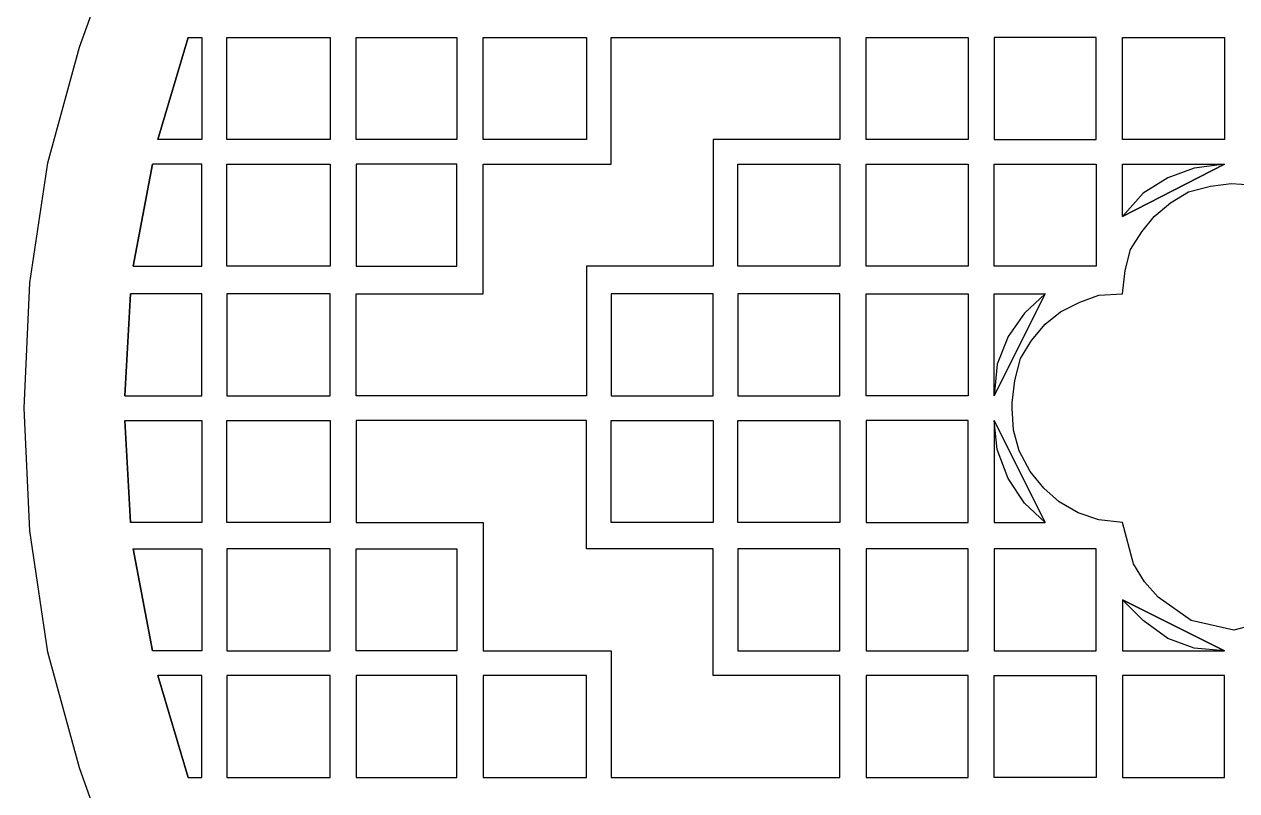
# Model space of a CAD drawing. Header units: centimetres. Extents: x -9.81 to -1.5, y -8.36 to -0.05.
# Drawn here: x -9.806 to -5.651, y -5.511 to -2.886 of the extents above; entities that cross this region are included whole.
import ezdxf

# ---------------------------------------------------------------- set-up
doc = ezdxf.new("R2010")
doc.units = ezdxf.units.CM
doc.header["$MEASUREMENT"] = 0
doc.layers.add('layer 1', color=7, linetype='Continuous')

msp = doc.modelspace()

# ---------------------------------------------------------------- linework, layer by layer
at = {"layer": 'layer 1', "color": 250}
for points, knots in [([(-9.80619, -4.20097), (-9.80619, -4.20097), (-9.7873, -4.62127), (-9.7873, -4.62127), (-9.7873, -4.62127), (-9.7873, -4.62127), (-9.72593, -5.03685), (-9.72593, -5.03685), (-9.72593, -5.03685), (-9.72593, -5.03685), (-9.61731, -5.43352), (-9.61731, -5.43352), (-9.61731, -5.43352), (-9.61731, -5.43352), (-9.48035, -5.81605), (-9.48035, -5.81605), (-9.48035, -5.81605), (-9.48035, -5.81605), (-9.30563, -6.1844), (-9.30563, -6.1844), (-9.30563, -6.1844), (-9.30563, -6.1844), (-9.09783, -6.52439), (-9.09783, -6.52439), (-9.09783, -6.52439), (-9.09783, -6.52439), (-8.857, -6.84552), (-8.857, -6.84552), (-8.857, -6.84552), (-8.857, -6.84552), (-8.58783, -7.1383), (-8.58783, -7.1383), (-8.58783, -7.1383), (-8.58783, -7.1383), (-8.29503, -7.40749), (-8.29503, -7.40749), (-8.29503, -7.40749), (-8.29503, -7.40749), (-7.97392, -7.64361), (-7.97392, -7.64361), (-7.97392, -7.64361), (-7.97392, -7.64361), (-7.6339, -7.8514), (-7.6339, -7.8514), (-7.6339, -7.8514), (-7.6339, -7.8514), (-7.26556, -8.03084), (-7.26556, -8.03084), (-7.26556, -8.03084), (-7.26556, -8.03084), (-6.88776, -8.16779), (-6.88776, -8.16779), (-6.88776, -8.16779), (-6.88776, -8.16779), (-6.49108, -8.26697), (-6.49108, -8.26697), (-6.49108, -8.26697), (-6.49108, -8.26697), (-6.07552, -8.33307), (-6.07552, -8.33307), (-6.07552, -8.33307), (-6.07552, -8.33307), (-5.65049, -8.35668), (-5.65049, -8.35668), (-5.65049, -8.35668), (-5.65049, -8.35668), (-5.23021, -8.33307), (-5.23021, -8.33307), (-5.23021, -8.33307), (-5.23021, -8.33307), (-4.81464, -8.26697), (-4.81464, -8.26697), (-4.81464, -8.26697), (-4.81464, -8.26697), (-4.41796, -8.16779), (-4.41796, -8.16779), (-4.41796, -8.16779), (-4.41796, -8.16779), (-4.03545, -8.03084), (-4.03545, -8.03084), (-4.03545, -8.03084), (-4.03545, -8.03084), (-3.6671, -7.8514), (-3.6671, -7.8514), (-3.6671, -7.8514), (-3.6671, -7.8514), (-3.32709, -7.64361), (-3.32709, -7.64361), (-3.32709, -7.64361), (-3.32709, -7.64361), (-3.00598, -7.40749), (-3.00598, -7.40749), (-3.00598, -7.40749), (-3.00598, -7.40749), (-2.71318, -7.1383), (-2.71318, -7.1383), (-2.71318, -7.1383), (-2.71318, -7.1383), (-2.44402, -6.84552), (-2.44402, -6.84552), (-2.44402, -6.84552), (-2.44402, -6.84552), (-2.20789, -6.52439), (-2.20789, -6.52439), (-2.20789, -6.52439), (-2.20789, -6.52439), (-1.99539, -6.1844), (-1.99539, -6.1844), (-1.99539, -6.1844), (-1.99539, -6.1844), (-1.82066, -5.81605), (-1.82066, -5.81605), (-1.82066, -5.81605), (-1.82066, -5.81605), (-1.68371, -5.43352), (-1.68371, -5.43352), (-1.68371, -5.43352), (-1.68371, -5.43352), (-1.58454, -5.03685), (-1.58454, -5.03685), (-1.58454, -5.03685), (-1.58454, -5.03685), (-1.51843, -4.62127), (-1.51843, -4.62127), (-1.51843, -4.62127), (-1.51843, -4.62127), (-1.49954, -4.20097), (-1.49954, -4.20097), (-1.49954, -4.20097), (-1.49954, -4.20097), (-1.51843, -3.77125), (-1.51843, -3.77125), (-1.51843, -3.77125), (-1.51843, -3.77125), (-1.58454, -3.36041), (-1.58454, -3.36041), (-1.58454, -3.36041), (-1.58454, -3.36041), (-1.68371, -2.96371), (-1.68371, -2.96371), (-1.68371, -2.96371), (-1.68371, -2.96371), (-1.82066, -2.58593), (-1.82066, -2.58593), (-1.82066, -2.58593), (-1.82066, -2.58593), (-1.99539, -2.2176), (-1.99539, -2.2176), (-1.99539, -2.2176), (-1.99539, -2.2176), (-2.20789, -1.87756), (-2.20789, -1.87756), (-2.20789, -1.87756), (-2.20789, -1.87756), (-2.44402, -1.55644), (-2.44402, -1.55644), (-2.44402, -1.55644), (-2.44402, -1.55644), (-2.71318, -1.25893), (-2.71318, -1.25893), (-2.71318, -1.25893), (-2.71318, -1.25893), (-3.00598, -0.98978), (-3.00598, -0.98978), (-3.00598, -0.98978), (-3.00598, -0.98978), (-3.32709, -0.75366), (-3.32709, -0.75366), (-3.32709, -0.75366), (-3.32709, -0.75366), (-3.6671, -0.54586), (-3.6671, -0.54586), (-3.6671, -0.54586), (-3.6671, -0.54586), (-4.03545, -0.37115), (-4.03545, -0.37115), (-4.03545, -0.37115), (-4.03545, -0.37115), (-4.41796, -0.23418), (-4.41796, -0.23418), (-4.41796, -0.23418), (-4.41796, -0.23418), (-4.81464, -0.12558), (-4.81464, -0.12558), (-4.81464, -0.12558), (-4.81464, -0.12558), (-5.23021, -0.06419), (-5.23021, -0.06419), (-5.23021, -0.06419), (-5.23021, -0.06419), (-5.65049, -0.0453), (-5.65049, -0.0453), (-5.65049, -0.0453), (-5.65049, -0.0453), (-6.07552, -0.06419), (-6.07552, -0.06419), (-6.07552, -0.06419), (-6.07552, -0.06419), (-6.49108, -0.12558), (-6.49108, -0.12558), (-6.49108, -0.12558), (-6.49108, -0.12558), (-6.88776, -0.23418), (-6.88776, -0.23418), (-6.88776, -0.23418), (-6.88776, -0.23418), (-7.26556, -0.37115), (-7.26556, -0.37115), (-7.26556, -0.37115), (-7.26556, -0.37115), (-7.6339, -0.54586), (-7.6339, -0.54586), (-7.6339, -0.54586), (-7.6339, -0.54586), (-7.97392, -0.75366), (-7.97392, -0.75366), (-7.97392, -0.75366), (-7.97392, -0.75366), (-8.29503, -0.98978), (-8.29503, -0.98978), (-8.29503, -0.98978), (-8.29503, -0.98978), (-8.58783, -1.25893), (-8.58783, -1.25893), (-8.58783, -1.25893), (-8.58783, -1.25893), (-8.857, -1.55644), (-8.857, -1.55644), (-8.857, -1.55644), (-8.857, -1.55644), (-9.09783, -1.87756), (-9.09783, -1.87756), (-9.09783, -1.87756), (-9.09783, -1.87756), (-9.30563, -2.2176), (-9.30563, -2.2176), (-9.30563, -2.2176), (-9.30563, -2.2176), (-9.48035, -2.58593), (-9.48035, -2.58593), (-9.48035, -2.58593), (-9.48035, -2.58593), (-9.61731, -2.96371), (-9.61731, -2.96371), (-9.61731, -2.96371), (-9.61731, -2.96371), (-9.72593, -3.36041), (-9.72593, -3.36041), (-9.72593, -3.36041), (-9.72593, -3.36041), (-9.7873, -3.77125), (-9.7873, -3.77125), (-9.7873, -3.77125), (-9.7873, -3.77125), (-9.80619, -4.20097), (-9.80619, -4.20097)], [0, 0, 0, 0, 0.0153846, 0.0153846, 0.0153846, 0.0153846, 0.0307692, 0.0307692, 0.0307692, 0.0307692, 0.0461538, 0.0461538, 0.0461538, 0.0461538, 0.0615385, 0.0615385, 0.0615385, 0.0615385, 0.0769231, 0.0769231, 0.0769231, 0.0769231, 0.0923077, 0.0923077, 0.0923077, 0.0923077, 0.1076923, 0.1076923, 0.1076923, 0.1076923, 0.1230769, 0.1230769, 0.1230769, 0.1230769, 0.1384615, 0.1384615, 0.1384615, 0.1384615, 0.1538462, 0.1538462, 0.1538462, 0.1538462, 0.1692308, 0.1692308, 0.1692308, 0.1692308, 0.1846154, 0.1846154, 0.1846154, 0.1846154, 0.2, 0.2, 0.2, 0.2, 0.2153846, 0.2153846, 0.2153846, 0.2153846, 0.2307692, 0.2307692, 0.2307692, 0.2307692, 0.2461538, 0.2461538, 0.2461538, 0.2461538, 0.2615385, 0.2615385, 0.2615385, 0.2615385, 0.2769231, 0.2769231, 0.2769231, 0.2769231, 0.2923077, 0.2923077, 0.2923077, 0.2923077, 0.3076923, 0.3076923, 0.3076923, 0.3076923, 0.3230769, 0.3230769, 0.3230769, 0.3230769, 0.3384615, 0.3384615, 0.3384615, 0.3384615, 0.3538462, 0.3538462, 0.3538462, 0.3538462, 0.3692308, 0.3692308, 0.3692308, 0.3692308, 0.3846154, 0.3846154, 0.3846154, 0.3846154, 0.4, 0.4, 0.4, 0.4, 0.4153846, 0.4153846, 0.4153846, 0.4153846, 0.4307692, 0.4307692, 0.4307692, 0.4307692, 0.4461538, 0.4461538, 0.4461538, 0.4461538, 0.4615385, 0.4615385, 0.4615385, 0.4615385, 0.4769231, 0.4769231, 0.4769231, 0.4769231, 0.4923077, 0.4923077, 0.4923077, 0.4923077, 0.5076923, 0.5076923, 0.5076923, 0.5076923, 0.5230769, 0.5230769, 0.5230769, 0.5230769, 0.5384615, 0.5384615, 0.5384615, 0.5384615, 0.5538462, 0.5538462, 0.5538462, 0.5538462, 0.5692308, 0.5692308, 0.5692308, 0.5692308, 0.5846154, 0.5846154, 0.5846154, 0.5846154, 0.6, 0.6, 0.6, 0.6, 0.6153846, 0.6153846, 0.6153846, 0.6153846, 0.6307692, 0.6307692, 0.6307692, 0.6307692, 0.6461538, 0.6461538, 0.6461538, 0.6461538, 0.6615385, 0.6615385, 0.6615385, 0.6615385, 0.6769231, 0.6769231, 0.6769231, 0.6769231, 0.6923077, 0.6923077, 0.6923077, 0.6923077, 0.7076923, 0.7076923, 0.7076923, 0.7076923, 0.7230769, 0.7230769, 0.7230769, 0.7230769, 0.7384615, 0.7384615, 0.7384615, 0.7384615, 0.7538462, 0.7538462, 0.7538462, 0.7538462, 0.7692308, 0.7692308, 0.7692308, 0.7692308, 0.7846154, 0.7846154, 0.7846154, 0.7846154, 0.8, 0.8, 0.8, 0.8, 0.8153846, 0.8153846, 0.8153846, 0.8153846, 0.8307692, 0.8307692, 0.8307692, 0.8307692, 0.8461538, 0.8461538, 0.8461538, 0.8461538, 0.8615385, 0.8615385, 0.8615385, 0.8615385, 0.8769231, 0.8769231, 0.8769231, 0.8769231, 0.8923077, 0.8923077, 0.8923077, 0.8923077, 0.9076923, 0.9076923, 0.9076923, 0.9076923, 0.9230769, 0.9230769, 0.9230769, 0.9230769, 0.9384615, 0.9384615, 0.9384615, 0.9384615, 0.9538462, 0.9538462, 0.9538462, 0.9538462, 0.9692308, 0.9692308, 0.9692308, 0.9692308, 1, 1, 1, 1]), ([(-9.24423, -2.93067), (-9.24423, -2.93067), (-9.34812, -3.28011), (-9.34812, -3.28011), (-9.34812, -3.28011), (-9.34812, -3.28011), (-9.24423, -2.93067), (-9.24423, -2.93067)], [0, 0, 0, 0, 0.3333333, 0.3333333, 0.3333333, 0.3333333, 1, 1, 1, 1]), ([(-9.34812, -3.28011), (-9.34812, -3.28011), (-9.19701, -3.28011), (-9.19701, -3.28011), (-9.19701, -3.28011), (-9.19701, -3.28011), (-9.19701, -2.93067), (-9.19701, -2.93067), (-9.19701, -2.93067), (-9.19701, -2.93067), (-9.24423, -2.93067), (-9.24423, -2.93067), (-9.24423, -2.93067), (-9.24423, -2.93067), (-9.34812, -3.28011), (-9.34812, -3.28011)], [0, 0, 0, 0, 0.2, 0.2, 0.2, 0.2, 0.4, 0.4, 0.4, 0.4, 0.6, 0.6, 0.6, 0.6, 1, 1, 1, 1]), ([(-8.75783, -2.93067), (-8.75783, -2.93067), (-9.112, -2.93067), (-9.112, -2.93067), (-9.112, -2.93067), (-9.112, -2.93067), (-9.112, -3.28011), (-9.112, -3.28011), (-9.112, -3.28011), (-9.112, -3.28011), (-8.75783, -3.28011), (-8.75783, -3.28011), (-8.75783, -3.28011), (-8.75783, -3.28011), (-8.75783, -2.93067), (-8.75783, -2.93067)], [0, 0, 0, 0, 0.2, 0.2, 0.2, 0.2, 0.4, 0.4, 0.4, 0.4, 0.6, 0.6, 0.6, 0.6, 1, 1, 1, 1]), ([(-7.44501, -3.7146), (-7.44501, -3.7146), (-7.44501, -3.28011), (-7.44501, -3.28011), (-7.44501, -3.28011), (-7.44501, -3.28011), (-7.01054, -3.28011), (-7.01054, -3.28011), (-7.01054, -3.28011), (-7.01054, -3.28011), (-7.01054, -2.93067), (-7.01054, -2.93067), (-7.01054, -2.93067), (-7.01054, -2.93067), (-7.36001, -2.93067), (-7.36001, -2.93067), (-7.36001, -2.93067), (-7.36001, -2.93067), (-7.79446, -2.93067), (-7.79446, -2.93067), (-7.79446, -2.93067), (-7.79446, -2.93067), (-7.79446, -3.36511), (-7.79446, -3.36511), (-7.79446, -3.36511), (-7.79446, -3.36511), (-7.87947, -3.36511), (-7.87947, -3.36511), (-7.87947, -3.36511), (-7.87947, -3.36511), (-8.23365, -3.36511), (-8.23365, -3.36511), (-8.23365, -3.36511), (-8.23365, -3.36511), (-8.23365, -3.80904), (-8.23365, -3.80904), (-8.23365, -3.80904), (-8.23365, -3.80904), (-8.6681, -3.80904), (-8.6681, -3.80904), (-8.6681, -3.80904), (-8.6681, -3.80904), (-8.6681, -4.15849), (-8.6681, -4.15849), (-8.6681, -4.15849), (-8.6681, -4.15849), (-7.87947, -4.15849), (-7.87947, -4.15849), (-7.87947, -4.15849), (-7.87947, -4.15849), (-7.87947, -3.7146), (-7.87947, -3.7146), (-7.87947, -3.7146), (-7.87947, -3.7146), (-7.44501, -3.7146), (-7.44501, -3.7146)], [0, 0, 0, 0, 0.0666667, 0.0666667, 0.0666667, 0.0666667, 0.1333333, 0.1333333, 0.1333333, 0.1333333, 0.2, 0.2, 0.2, 0.2, 0.2666667, 0.2666667, 0.2666667, 0.2666667, 0.3333333, 0.3333333, 0.3333333, 0.3333333, 0.4, 0.4, 0.4, 0.4, 0.4666667, 0.4666667, 0.4666667, 0.4666667, 0.5333333, 0.5333333, 0.5333333, 0.5333333, 0.6, 0.6, 0.6, 0.6, 0.6666667, 0.6666667, 0.6666667, 0.6666667, 0.7333333, 0.7333333, 0.7333333, 0.7333333, 0.8, 0.8, 0.8, 0.8, 0.8666667, 0.8666667, 0.8666667, 0.8666667, 1, 1, 1, 1]), ([(-8.32336, -2.93067), (-8.32336, -2.93067), (-8.6681, -2.93067), (-8.6681, -2.93067), (-8.6681, -2.93067), (-8.6681, -2.93067), (-8.6681, -3.28011), (-8.6681, -3.28011), (-8.6681, -3.28011), (-8.6681, -3.28011), (-8.32336, -3.28011), (-8.32336, -3.28011), (-8.32336, -3.28011), (-8.32336, -3.28011), (-8.32336, -2.93067), (-8.32336, -2.93067)], [0, 0, 0, 0, 0.2, 0.2, 0.2, 0.2, 0.4, 0.4, 0.4, 0.4, 0.6, 0.6, 0.6, 0.6, 1, 1, 1, 1]), ([(-7.87947, -3.28011), (-7.87947, -3.28011), (-7.87947, -2.93067), (-7.87947, -2.93067), (-7.87947, -2.93067), (-7.87947, -2.93067), (-8.23365, -2.93067), (-8.23365, -2.93067), (-8.23365, -2.93067), (-8.23365, -2.93067), (-8.23365, -3.28011), (-8.23365, -3.28011), (-8.23365, -3.28011), (-8.23365, -3.28011), (-7.87947, -3.28011), (-7.87947, -3.28011)], [0, 0, 0, 0, 0.2, 0.2, 0.2, 0.2, 0.4, 0.4, 0.4, 0.4, 0.6, 0.6, 0.6, 0.6, 1, 1, 1, 1]), ([(-6.57137, -2.93067), (-6.57137, -2.93067), (-6.92082, -2.93067), (-6.92082, -2.93067), (-6.92082, -2.93067), (-6.92082, -2.93067), (-6.92082, -3.28011), (-6.92082, -3.28011), (-6.92082, -3.28011), (-6.92082, -3.28011), (-6.57137, -3.28011), (-6.57137, -3.28011), (-6.57137, -3.28011), (-6.57137, -3.28011), (-6.57137, -2.93067), (-6.57137, -2.93067)], [0, 0, 0, 0, 0.2, 0.2, 0.2, 0.2, 0.4, 0.4, 0.4, 0.4, 0.6, 0.6, 0.6, 0.6, 1, 1, 1, 1]), ([(-6.13219, -3.28011), (-6.13219, -3.28011), (-6.48164, -3.28011), (-6.48164, -3.28011), (-6.48164, -3.28011), (-6.48164, -3.28011), (-6.48164, -2.93067), (-6.48164, -2.93067), (-6.48164, -2.93067), (-6.48164, -2.93067), (-6.13219, -2.93067), (-6.13219, -2.93067), (-6.13219, -2.93067), (-6.13219, -2.93067), (-6.13219, -3.28011), (-6.13219, -3.28011)], [0, 0, 0, 0, 0.2, 0.2, 0.2, 0.2, 0.4, 0.4, 0.4, 0.4, 0.6, 0.6, 0.6, 0.6, 1, 1, 1, 1]), ([(-5.69301, -2.93067), (-5.69301, -2.93067), (-6.04246, -2.93067), (-6.04246, -2.93067), (-6.04246, -2.93067), (-6.04246, -2.93067), (-6.04246, -3.28011), (-6.04246, -3.28011), (-6.04246, -3.28011), (-6.04246, -3.28011), (-5.69301, -3.28011), (-5.69301, -3.28011), (-5.69301, -3.28011), (-5.69301, -3.28011), (-5.69301, -2.93067), (-5.69301, -2.93067)], [0, 0, 0, 0, 0.2, 0.2, 0.2, 0.2, 0.4, 0.4, 0.4, 0.4, 0.6, 0.6, 0.6, 0.6, 1, 1, 1, 1]), ([(-9.43313, -3.7146), (-9.43313, -3.7146), (-9.36701, -3.36511), (-9.36701, -3.36511), (-9.36701, -3.36511), (-9.36701, -3.36511), (-9.43313, -3.7146), (-9.43313, -3.7146)], [0, 0, 0, 0, 0.3333333, 0.3333333, 0.3333333, 0.3333333, 1, 1, 1, 1]), ([(-9.36701, -3.36511), (-9.36701, -3.36511), (-9.19701, -3.36511), (-9.19701, -3.36511), (-9.19701, -3.36511), (-9.19701, -3.36511), (-9.19701, -3.7146), (-9.19701, -3.7146), (-9.19701, -3.7146), (-9.19701, -3.7146), (-9.43313, -3.7146), (-9.43313, -3.7146), (-9.43313, -3.7146), (-9.43313, -3.7146), (-9.36701, -3.36511), (-9.36701, -3.36511)], [0, 0, 0, 0, 0.2, 0.2, 0.2, 0.2, 0.4, 0.4, 0.4, 0.4, 0.6, 0.6, 0.6, 0.6, 1, 1, 1, 1]), ([(-8.75783, -3.36511), (-8.75783, -3.36511), (-9.112, -3.36511), (-9.112, -3.36511), (-9.112, -3.36511), (-9.112, -3.36511), (-9.112, -3.7146), (-9.112, -3.7146), (-9.112, -3.7146), (-9.112, -3.7146), (-8.75783, -3.7146), (-8.75783, -3.7146), (-8.75783, -3.7146), (-8.75783, -3.7146), (-8.75783, -3.36511), (-8.75783, -3.36511)], [0, 0, 0, 0, 0.2, 0.2, 0.2, 0.2, 0.4, 0.4, 0.4, 0.4, 0.6, 0.6, 0.6, 0.6, 1, 1, 1, 1]), ([(-8.6681, -3.36511), (-8.6681, -3.36511), (-8.32336, -3.36511), (-8.32336, -3.36511), (-8.32336, -3.36511), (-8.32336, -3.36511), (-8.32336, -3.7146), (-8.32336, -3.7146), (-8.32336, -3.7146), (-8.32336, -3.7146), (-8.6681, -3.7146), (-8.6681, -3.7146), (-8.6681, -3.7146), (-8.6681, -3.7146), (-8.6681, -3.36511), (-8.6681, -3.36511)], [0, 0, 0, 0, 0.2, 0.2, 0.2, 0.2, 0.4, 0.4, 0.4, 0.4, 0.6, 0.6, 0.6, 0.6, 1, 1, 1, 1]), ([(-7.36001, -3.7146), (-7.36001, -3.7146), (-7.01054, -3.7146), (-7.01054, -3.7146), (-7.01054, -3.7146), (-7.01054, -3.7146), (-7.01054, -3.36511), (-7.01054, -3.36511), (-7.01054, -3.36511), (-7.01054, -3.36511), (-7.36001, -3.36511), (-7.36001, -3.36511), (-7.36001, -3.36511), (-7.36001, -3.36511), (-7.36001, -3.7146), (-7.36001, -3.7146)], [0, 0, 0, 0, 0.2, 0.2, 0.2, 0.2, 0.4, 0.4, 0.4, 0.4, 0.6, 0.6, 0.6, 0.6, 1, 1, 1, 1]), ([(-6.92082, -3.36511), (-6.92082, -3.36511), (-6.92082, -3.7146), (-6.92082, -3.7146), (-6.92082, -3.7146), (-6.92082, -3.7146), (-6.57137, -3.7146), (-6.57137, -3.7146), (-6.57137, -3.7146), (-6.57137, -3.7146), (-6.57137, -3.36511), (-6.57137, -3.36511), (-6.57137, -3.36511), (-6.57137, -3.36511), (-6.92082, -3.36511), (-6.92082, -3.36511)], [0, 0, 0, 0, 0.2, 0.2, 0.2, 0.2, 0.4, 0.4, 0.4, 0.4, 0.6, 0.6, 0.6, 0.6, 1, 1, 1, 1]), ([(-6.13219, -3.36511), (-6.13219, -3.36511), (-6.48164, -3.36511), (-6.48164, -3.36511), (-6.48164, -3.36511), (-6.48164, -3.36511), (-6.48164, -3.7146), (-6.48164, -3.7146), (-6.48164, -3.7146), (-6.48164, -3.7146), (-6.13219, -3.7146), (-6.13219, -3.7146), (-6.13219, -3.7146), (-6.13219, -3.7146), (-6.13219, -3.36511), (-6.13219, -3.36511)], [0, 0, 0, 0, 0.2, 0.2, 0.2, 0.2, 0.4, 0.4, 0.4, 0.4, 0.6, 0.6, 0.6, 0.6, 1, 1, 1, 1]), ([(-6.04246, -3.54456), (-6.04246, -3.54456), (-5.97162, -3.46431), (-5.97162, -3.46431), (-5.97162, -3.46431), (-5.97162, -3.46431), (-5.88663, -3.41233), (-5.88663, -3.41233), (-5.88663, -3.41233), (-5.88663, -3.41233), (-5.7969, -3.37929), (-5.7969, -3.37929), (-5.7969, -3.37929), (-5.7969, -3.37929), (-5.69301, -3.36511), (-5.69301, -3.36511), (-5.69301, -3.36511), (-5.69301, -3.36511), (-6.04246, -3.54456), (-6.04246, -3.54456)], [0, 0, 0, 0, 0.1666667, 0.1666667, 0.1666667, 0.1666667, 0.3333333, 0.3333333, 0.3333333, 0.3333333, 0.5, 0.5, 0.5, 0.5, 0.6666667, 0.6666667, 0.6666667, 0.6666667, 1, 1, 1, 1]), ([(-5.69301, -3.36511), (-5.69301, -3.36511), (-6.04246, -3.36511), (-6.04246, -3.36511), (-6.04246, -3.36511), (-6.04246, -3.36511), (-6.04246, -3.54456), (-6.04246, -3.54456), (-6.04246, -3.54456), (-6.04246, -3.54456), (-5.69301, -3.36511), (-5.69301, -3.36511)], [0, 0, 0, 0, 0.25, 0.25, 0.25, 0.25, 0.5, 0.5, 0.5, 0.5, 1, 1, 1, 1]), ([(-6.42025, -4.20097), (-6.42025, -4.20097), (-6.41552, -4.27656), (-6.41552, -4.27656), (-6.41552, -4.27656), (-6.41552, -4.27656), (-6.39663, -4.34739), (-6.39663, -4.34739), (-6.39663, -4.34739), (-6.39663, -4.34739), (-6.35886, -4.41823), (-6.35886, -4.41823), (-6.35886, -4.41823), (-6.35886, -4.41823), (-6.31163, -4.47489), (-6.31163, -4.47489), (-6.31163, -4.47489), (-6.31163, -4.47489), (-6.25969, -4.52212), (-6.25969, -4.52212), (-6.25969, -4.52212), (-6.25969, -4.52212), (-6.19357, -4.55989), (-6.19357, -4.55989), (-6.19357, -4.55989), (-6.19357, -4.55989), (-6.12274, -4.58348), (-6.12274, -4.58348), (-6.12274, -4.58348), (-6.12274, -4.58348), (-6.04246, -4.59293), (-6.04246, -4.59293), (-6.04246, -4.59293), (-6.04246, -4.59293), (-6.00467, -4.7346), (-6.00467, -4.7346), (-6.00467, -4.7346), (-6.00467, -4.7346), (-5.9669, -4.79602), (-5.9669, -4.79602), (-5.9669, -4.79602), (-5.9669, -4.79602), (-5.91968, -4.84797), (-5.91968, -4.84797), (-5.91968, -4.84797), (-5.91968, -4.84797), (-5.80634, -4.92824), (-5.80634, -4.92824), (-5.80634, -4.92824), (-5.80634, -4.92824), (-5.65994, -4.9613), (-5.65994, -4.9613), (-5.65994, -4.9613), (-5.65994, -4.9613), (-5.51828, -4.92352), (-5.51828, -4.92352), (-5.51828, -4.92352), (-5.51828, -4.92352), (-5.39549, -4.84325), (-5.39549, -4.84325), (-5.39549, -4.84325), (-5.39549, -4.84325), (-5.30576, -4.7346), (-5.30576, -4.7346), (-5.30576, -4.7346), (-5.30576, -4.7346), (-5.25855, -4.59293), (-5.25855, -4.59293), (-5.25855, -4.59293), (-5.25855, -4.59293), (-5.17826, -4.57878), (-5.17826, -4.57878), (-5.17826, -4.57878), (-5.17826, -4.57878), (-5.10743, -4.55045), (-5.10743, -4.55045), (-5.10743, -4.55045), (-5.10743, -4.55045), (-5.04604, -4.50792), (-5.04604, -4.50792), (-5.04604, -4.50792), (-5.04604, -4.50792), (-4.98936, -4.4607), (-4.98936, -4.4607), (-4.98936, -4.4607), (-4.98936, -4.4607), (-4.94686, -4.39933), (-4.94686, -4.39933), (-4.94686, -4.39933), (-4.94686, -4.39933), (-4.91381, -4.32849), (-4.91381, -4.32849), (-4.91381, -4.32849), (-4.91381, -4.32849), (-4.8902, -4.25766), (-4.8902, -4.25766), (-4.8902, -4.25766), (-4.8902, -4.25766), (-4.88075, -4.18208), (-4.88075, -4.18208), (-4.88075, -4.18208), (-4.88075, -4.18208), (-4.8902, -4.10652), (-4.8902, -4.10652), (-4.8902, -4.10652), (-4.8902, -4.10652), (-4.91381, -4.03097), (-4.91381, -4.03097), (-4.91381, -4.03097), (-4.91381, -4.03097), (-4.94686, -3.9696), (-4.94686, -3.9696), (-4.94686, -3.9696), (-4.94686, -3.9696), (-4.9941, -3.91764), (-4.9941, -3.91764), (-4.9941, -3.91764), (-4.9941, -3.91764), (-5.04604, -3.87042), (-5.04604, -3.87042), (-5.04604, -3.87042), (-5.04604, -3.87042), (-5.11215, -3.83737), (-5.11215, -3.83737), (-5.11215, -3.83737), (-5.11215, -3.83737), (-5.17826, -3.81374), (-5.17826, -3.81374), (-5.17826, -3.81374), (-5.17826, -3.81374), (-5.25855, -3.80904), (-5.25855, -3.80904), (-5.25855, -3.80904), (-5.25855, -3.80904), (-5.26799, -3.72875), (-5.26799, -3.72875), (-5.26799, -3.72875), (-5.26799, -3.72875), (-5.29632, -3.66265), (-5.29632, -3.66265), (-5.29632, -3.66265), (-5.29632, -3.66265), (-5.33883, -3.59653), (-5.33883, -3.59653), (-5.33883, -3.59653), (-5.33883, -3.59653), (-5.39078, -3.53987), (-5.39078, -3.53987), (-5.39078, -3.53987), (-5.39078, -3.53987), (-5.45215, -3.49264), (-5.45215, -3.49264), (-5.45215, -3.49264), (-5.45215, -3.49264), (-5.52772, -3.45486), (-5.52772, -3.45486), (-5.52772, -3.45486), (-5.52772, -3.45486), (-5.59855, -3.43598), (-5.59855, -3.43598), (-5.59855, -3.43598), (-5.59855, -3.43598), (-5.6694, -3.43123), (-5.6694, -3.43123), (-5.6694, -3.43123), (-5.6694, -3.43123), (-5.74023, -3.44068), (-5.74023, -3.44068), (-5.74023, -3.44068), (-5.74023, -3.44068), (-5.81578, -3.45957), (-5.81578, -3.45957), (-5.81578, -3.45957), (-5.81578, -3.45957), (-5.87717, -3.49734), (-5.87717, -3.49734), (-5.87717, -3.49734), (-5.87717, -3.49734), (-5.93384, -3.54456), (-5.93384, -3.54456), (-5.93384, -3.54456), (-5.93384, -3.54456), (-5.97635, -3.59653), (-5.97635, -3.59653), (-5.97635, -3.59653), (-5.97635, -3.59653), (-6.01412, -3.65792), (-6.01412, -3.65792), (-6.01412, -3.65792), (-6.01412, -3.65792), (-6.03301, -3.72875), (-6.03301, -3.72875), (-6.03301, -3.72875), (-6.03301, -3.72875), (-6.04246, -3.80904), (-6.04246, -3.80904), (-6.04246, -3.80904), (-6.04246, -3.80904), (-6.12274, -3.81374), (-6.12274, -3.81374), (-6.12274, -3.81374), (-6.12274, -3.81374), (-6.18885, -3.83737), (-6.18885, -3.83737), (-6.18885, -3.83737), (-6.18885, -3.83737), (-6.25496, -3.87042), (-6.25496, -3.87042), (-6.25496, -3.87042), (-6.25496, -3.87042), (-6.30691, -3.91292), (-6.30691, -3.91292), (-6.30691, -3.91292), (-6.30691, -3.91292), (-6.35414, -3.9696), (-6.35414, -3.9696), (-6.35414, -3.9696), (-6.35414, -3.9696), (-6.39192, -4.03097), (-6.39192, -4.03097), (-6.39192, -4.03097), (-6.39192, -4.03097), (-6.41081, -4.10652), (-6.41081, -4.10652), (-6.41081, -4.10652), (-6.41081, -4.10652), (-6.42025, -4.18208), (-6.42025, -4.18208), (-6.42025, -4.18208), (-6.42025, -4.18208), (-6.42025, -4.20097), (-6.42025, -4.20097)], [0, 0, 0, 0, 0.0169492, 0.0169492, 0.0169492, 0.0169492, 0.0338983, 0.0338983, 0.0338983, 0.0338983, 0.0508475, 0.0508475, 0.0508475, 0.0508475, 0.0677966, 0.0677966, 0.0677966, 0.0677966, 0.0847458, 0.0847458, 0.0847458, 0.0847458, 0.1016949, 0.1016949, 0.1016949, 0.1016949, 0.1186441, 0.1186441, 0.1186441, 0.1186441, 0.1355932, 0.1355932, 0.1355932, 0.1355932, 0.1525424, 0.1525424, 0.1525424, 0.1525424, 0.1694915, 0.1694915, 0.1694915, 0.1694915, 0.1864407, 0.1864407, 0.1864407, 0.1864407, 0.2033898, 0.2033898, 0.2033898, 0.2033898, 0.220339, 0.220339, 0.220339, 0.220339, 0.2372881, 0.2372881, 0.2372881, 0.2372881, 0.2542373, 0.2542373, 0.2542373, 0.2542373, 0.2711864, 0.2711864, 0.2711864, 0.2711864, 0.2881356, 0.2881356, 0.2881356, 0.2881356, 0.3050847, 0.3050847, 0.3050847, 0.3050847, 0.3220339, 0.3220339, 0.3220339, 0.3220339, 0.3389831, 0.3389831, 0.3389831, 0.3389831, 0.3559322, 0.3559322, 0.3559322, 0.3559322, 0.3728814, 0.3728814, 0.3728814, 0.3728814, 0.3898305, 0.3898305, 0.3898305, 0.3898305, 0.4067797, 0.4067797, 0.4067797, 0.4067797, 0.4237288, 0.4237288, 0.4237288, 0.4237288, 0.440678, 0.440678, 0.440678, 0.440678, 0.4576271, 0.4576271, 0.4576271, 0.4576271, 0.4745763, 0.4745763, 0.4745763, 0.4745763, 0.4915254, 0.4915254, 0.4915254, 0.4915254, 0.5084746, 0.5084746, 0.5084746, 0.5084746, 0.5254237, 0.5254237, 0.5254237, 0.5254237, 0.5423729, 0.5423729, 0.5423729, 0.5423729, 0.559322, 0.559322, 0.559322, 0.559322, 0.5762712, 0.5762712, 0.5762712, 0.5762712, 0.5932203, 0.5932203, 0.5932203, 0.5932203, 0.6101695, 0.6101695, 0.6101695, 0.6101695, 0.6271186, 0.6271186, 0.6271186, 0.6271186, 0.6440678, 0.6440678, 0.6440678, 0.6440678, 0.6610169, 0.6610169, 0.6610169, 0.6610169, 0.6779661, 0.6779661, 0.6779661, 0.6779661, 0.6949153, 0.6949153, 0.6949153, 0.6949153, 0.7118644, 0.7118644, 0.7118644, 0.7118644, 0.7288136, 0.7288136, 0.7288136, 0.7288136, 0.7457627, 0.7457627, 0.7457627, 0.7457627, 0.7627119, 0.7627119, 0.7627119, 0.7627119, 0.779661, 0.779661, 0.779661, 0.779661, 0.7966102, 0.7966102, 0.7966102, 0.7966102, 0.8135593, 0.8135593, 0.8135593, 0.8135593, 0.8305085, 0.8305085, 0.8305085, 0.8305085, 0.8474576, 0.8474576, 0.8474576, 0.8474576, 0.8644068, 0.8644068, 0.8644068, 0.8644068, 0.8813559, 0.8813559, 0.8813559, 0.8813559, 0.8983051, 0.8983051, 0.8983051, 0.8983051, 0.9152542, 0.9152542, 0.9152542, 0.9152542, 0.9322034, 0.9322034, 0.9322034, 0.9322034, 0.9491525, 0.9491525, 0.9491525, 0.9491525, 0.9661017, 0.9661017, 0.9661017, 0.9661017, 1, 1, 1, 1]), ([(-9.46147, -4.15849), (-9.46147, -4.15849), (-9.44257, -3.80904), (-9.44257, -3.80904), (-9.44257, -3.80904), (-9.44257, -3.80904), (-9.46147, -4.15849), (-9.46147, -4.15849)], [0, 0, 0, 0, 0.3333333, 0.3333333, 0.3333333, 0.3333333, 1, 1, 1, 1]), ([(-9.44257, -3.80904), (-9.44257, -3.80904), (-9.19701, -3.80904), (-9.19701, -3.80904), (-9.19701, -3.80904), (-9.19701, -3.80904), (-9.19701, -4.15849), (-9.19701, -4.15849), (-9.19701, -4.15849), (-9.19701, -4.15849), (-9.46147, -4.15849), (-9.46147, -4.15849), (-9.46147, -4.15849), (-9.46147, -4.15849), (-9.44257, -3.80904), (-9.44257, -3.80904)], [0, 0, 0, 0, 0.2, 0.2, 0.2, 0.2, 0.4, 0.4, 0.4, 0.4, 0.6, 0.6, 0.6, 0.6, 1, 1, 1, 1]), ([(-9.112, -4.15849), (-9.112, -4.15849), (-9.112, -3.80904), (-9.112, -3.80904), (-9.112, -3.80904), (-9.112, -3.80904), (-8.75783, -3.80904), (-8.75783, -3.80904), (-8.75783, -3.80904), (-8.75783, -3.80904), (-8.75783, -4.15849), (-8.75783, -4.15849), (-8.75783, -4.15849), (-8.75783, -4.15849), (-9.112, -4.15849), (-9.112, -4.15849)], [0, 0, 0, 0, 0.2, 0.2, 0.2, 0.2, 0.4, 0.4, 0.4, 0.4, 0.6, 0.6, 0.6, 0.6, 1, 1, 1, 1]), ([(-7.44501, -3.80904), (-7.44501, -3.80904), (-7.44501, -4.15849), (-7.44501, -4.15849), (-7.44501, -4.15849), (-7.44501, -4.15849), (-7.79446, -4.15849), (-7.79446, -4.15849), (-7.79446, -4.15849), (-7.79446, -4.15849), (-7.79446, -3.80904), (-7.79446, -3.80904), (-7.79446, -3.80904), (-7.79446, -3.80904), (-7.44501, -3.80904), (-7.44501, -3.80904)], [0, 0, 0, 0, 0.2, 0.2, 0.2, 0.2, 0.4, 0.4, 0.4, 0.4, 0.6, 0.6, 0.6, 0.6, 1, 1, 1, 1]), ([(-7.36001, -3.80904), (-7.36001, -3.80904), (-7.01054, -3.80904), (-7.01054, -3.80904), (-7.01054, -3.80904), (-7.01054, -3.80904), (-7.01054, -4.15849), (-7.01054, -4.15849), (-7.01054, -4.15849), (-7.01054, -4.15849), (-7.36001, -4.15849), (-7.36001, -4.15849), (-7.36001, -4.15849), (-7.36001, -4.15849), (-7.36001, -3.80904), (-7.36001, -3.80904)], [0, 0, 0, 0, 0.2, 0.2, 0.2, 0.2, 0.4, 0.4, 0.4, 0.4, 0.6, 0.6, 0.6, 0.6, 1, 1, 1, 1]), ([(-6.92082, -3.80904), (-6.92082, -3.80904), (-6.92082, -4.15849), (-6.92082, -4.15849), (-6.92082, -4.15849), (-6.92082, -4.15849), (-6.57137, -4.15849), (-6.57137, -4.15849), (-6.57137, -4.15849), (-6.57137, -4.15849), (-6.57137, -3.80904), (-6.57137, -3.80904), (-6.57137, -3.80904), (-6.57137, -3.80904), (-6.92082, -3.80904), (-6.92082, -3.80904)], [0, 0, 0, 0, 0.2, 0.2, 0.2, 0.2, 0.4, 0.4, 0.4, 0.4, 0.6, 0.6, 0.6, 0.6, 1, 1, 1, 1]), ([(-6.48164, -4.15849), (-6.48164, -4.15849), (-6.47219, -4.04986), (-6.47219, -4.04986), (-6.47219, -4.04986), (-6.47219, -4.04986), (-6.43441, -3.95541), (-6.43441, -3.95541), (-6.43441, -3.95541), (-6.43441, -3.95541), (-6.37775, -3.87515), (-6.37775, -3.87515), (-6.37775, -3.87515), (-6.37775, -3.87515), (-6.30691, -3.80904), (-6.30691, -3.80904), (-6.30691, -3.80904), (-6.30691, -3.80904), (-6.48164, -4.15849), (-6.48164, -4.15849)], [0, 0, 0, 0, 0.1666667, 0.1666667, 0.1666667, 0.1666667, 0.3333333, 0.3333333, 0.3333333, 0.3333333, 0.5, 0.5, 0.5, 0.5, 0.6666667, 0.6666667, 0.6666667, 0.6666667, 1, 1, 1, 1]), ([(-6.30691, -3.80904), (-6.30691, -3.80904), (-6.48164, -3.80904), (-6.48164, -3.80904), (-6.48164, -3.80904), (-6.48164, -3.80904), (-6.48164, -4.15849), (-6.48164, -4.15849), (-6.48164, -4.15849), (-6.48164, -4.15849), (-6.30691, -3.80904), (-6.30691, -3.80904)], [0, 0, 0, 0, 0.25, 0.25, 0.25, 0.25, 0.5, 0.5, 0.5, 0.5, 1, 1, 1, 1]), ([(-9.46147, -4.2435), (-9.46147, -4.2435), (-9.44257, -4.59293), (-9.44257, -4.59293), (-9.44257, -4.59293), (-9.44257, -4.59293), (-9.46147, -4.2435), (-9.46147, -4.2435)], [0, 0, 0, 0, 0.3333333, 0.3333333, 0.3333333, 0.3333333, 1, 1, 1, 1]), ([(-9.44257, -4.59293), (-9.44257, -4.59293), (-9.19701, -4.59293), (-9.19701, -4.59293), (-9.19701, -4.59293), (-9.19701, -4.59293), (-9.19701, -4.2435), (-9.19701, -4.2435), (-9.19701, -4.2435), (-9.19701, -4.2435), (-9.46147, -4.2435), (-9.46147, -4.2435), (-9.46147, -4.2435), (-9.46147, -4.2435), (-9.44257, -4.59293), (-9.44257, -4.59293)], [0, 0, 0, 0, 0.2, 0.2, 0.2, 0.2, 0.4, 0.4, 0.4, 0.4, 0.6, 0.6, 0.6, 0.6, 1, 1, 1, 1]), ([(-9.112, -4.2435), (-9.112, -4.2435), (-9.112, -4.59293), (-9.112, -4.59293), (-9.112, -4.59293), (-9.112, -4.59293), (-8.75783, -4.59293), (-8.75783, -4.59293), (-8.75783, -4.59293), (-8.75783, -4.59293), (-8.75783, -4.2435), (-8.75783, -4.2435), (-8.75783, -4.2435), (-8.75783, -4.2435), (-9.112, -4.2435), (-9.112, -4.2435)], [0, 0, 0, 0, 0.2, 0.2, 0.2, 0.2, 0.4, 0.4, 0.4, 0.4, 0.6, 0.6, 0.6, 0.6, 1, 1, 1, 1]), ([(-7.44501, -4.68268), (-7.44501, -4.68268), (-7.44501, -5.11712), (-7.44501, -5.11712), (-7.44501, -5.11712), (-7.44501, -5.11712), (-7.01054, -5.11712), (-7.01054, -5.11712), (-7.01054, -5.11712), (-7.01054, -5.11712), (-7.01054, -5.46658), (-7.01054, -5.46658), (-7.01054, -5.46658), (-7.01054, -5.46658), (-7.36001, -5.46658), (-7.36001, -5.46658), (-7.36001, -5.46658), (-7.36001, -5.46658), (-7.79446, -5.46658), (-7.79446, -5.46658), (-7.79446, -5.46658), (-7.79446, -5.46658), (-7.79446, -5.03211), (-7.79446, -5.03211), (-7.79446, -5.03211), (-7.79446, -5.03211), (-7.87947, -5.03211), (-7.87947, -5.03211), (-7.87947, -5.03211), (-7.87947, -5.03211), (-8.23365, -5.03211), (-8.23365, -5.03211), (-8.23365, -5.03211), (-8.23365, -5.03211), (-8.23365, -4.59293), (-8.23365, -4.59293), (-8.23365, -4.59293), (-8.23365, -4.59293), (-8.6681, -4.59293), (-8.6681, -4.59293), (-8.6681, -4.59293), (-8.6681, -4.59293), (-8.6681, -4.2435), (-8.6681, -4.2435), (-8.6681, -4.2435), (-8.6681, -4.2435), (-7.87947, -4.2435), (-7.87947, -4.2435), (-7.87947, -4.2435), (-7.87947, -4.2435), (-7.87947, -4.68268), (-7.87947, -4.68268), (-7.87947, -4.68268), (-7.87947, -4.68268), (-7.44501, -4.68268), (-7.44501, -4.68268)], [0, 0, 0, 0, 0.0666667, 0.0666667, 0.0666667, 0.0666667, 0.1333333, 0.1333333, 0.1333333, 0.1333333, 0.2, 0.2, 0.2, 0.2, 0.2666667, 0.2666667, 0.2666667, 0.2666667, 0.3333333, 0.3333333, 0.3333333, 0.3333333, 0.4, 0.4, 0.4, 0.4, 0.4666667, 0.4666667, 0.4666667, 0.4666667, 0.5333333, 0.5333333, 0.5333333, 0.5333333, 0.6, 0.6, 0.6, 0.6, 0.6666667, 0.6666667, 0.6666667, 0.6666667, 0.7333333, 0.7333333, 0.7333333, 0.7333333, 0.8, 0.8, 0.8, 0.8, 0.8666667, 0.8666667, 0.8666667, 0.8666667, 1, 1, 1, 1]), ([(-7.44501, -4.59293), (-7.44501, -4.59293), (-7.44501, -4.2435), (-7.44501, -4.2435), (-7.44501, -4.2435), (-7.44501, -4.2435), (-7.79446, -4.2435), (-7.79446, -4.2435), (-7.79446, -4.2435), (-7.79446, -4.2435), (-7.79446, -4.59293), (-7.79446, -4.59293), (-7.79446, -4.59293), (-7.79446, -4.59293), (-7.44501, -4.59293), (-7.44501, -4.59293)], [0, 0, 0, 0, 0.2, 0.2, 0.2, 0.2, 0.4, 0.4, 0.4, 0.4, 0.6, 0.6, 0.6, 0.6, 1, 1, 1, 1]), ([(-7.36001, -4.59293), (-7.36001, -4.59293), (-7.01054, -4.59293), (-7.01054, -4.59293), (-7.01054, -4.59293), (-7.01054, -4.59293), (-7.01054, -4.2435), (-7.01054, -4.2435), (-7.01054, -4.2435), (-7.01054, -4.2435), (-7.36001, -4.2435), (-7.36001, -4.2435), (-7.36001, -4.2435), (-7.36001, -4.2435), (-7.36001, -4.59293), (-7.36001, -4.59293)], [0, 0, 0, 0, 0.2, 0.2, 0.2, 0.2, 0.4, 0.4, 0.4, 0.4, 0.6, 0.6, 0.6, 0.6, 1, 1, 1, 1]), ([(-6.92082, -4.59293), (-6.92082, -4.59293), (-6.92082, -4.2435), (-6.92082, -4.2435), (-6.92082, -4.2435), (-6.92082, -4.2435), (-6.57137, -4.2435), (-6.57137, -4.2435), (-6.57137, -4.2435), (-6.57137, -4.2435), (-6.57137, -4.59293), (-6.57137, -4.59293), (-6.57137, -4.59293), (-6.57137, -4.59293), (-6.92082, -4.59293), (-6.92082, -4.59293)], [0, 0, 0, 0, 0.2, 0.2, 0.2, 0.2, 0.4, 0.4, 0.4, 0.4, 0.6, 0.6, 0.6, 0.6, 1, 1, 1, 1]), ([(-6.48164, -4.2435), (-6.48164, -4.2435), (-6.47219, -4.34266), (-6.47219, -4.34266), (-6.47219, -4.34266), (-6.47219, -4.34266), (-6.43441, -4.44182), (-6.43441, -4.44182), (-6.43441, -4.44182), (-6.43441, -4.44182), (-6.37775, -4.52681), (-6.37775, -4.52681), (-6.37775, -4.52681), (-6.37775, -4.52681), (-6.30691, -4.59293), (-6.30691, -4.59293), (-6.30691, -4.59293), (-6.30691, -4.59293), (-6.48164, -4.2435), (-6.48164, -4.2435)], [0, 0, 0, 0, 0.1666667, 0.1666667, 0.1666667, 0.1666667, 0.3333333, 0.3333333, 0.3333333, 0.3333333, 0.5, 0.5, 0.5, 0.5, 0.6666667, 0.6666667, 0.6666667, 0.6666667, 1, 1, 1, 1]), ([(-6.30691, -4.59293), (-6.30691, -4.59293), (-6.48164, -4.59293), (-6.48164, -4.59293), (-6.48164, -4.59293), (-6.48164, -4.59293), (-6.48164, -4.2435), (-6.48164, -4.2435), (-6.48164, -4.2435), (-6.48164, -4.2435), (-6.30691, -4.59293), (-6.30691, -4.59293)], [0, 0, 0, 0, 0.25, 0.25, 0.25, 0.25, 0.5, 0.5, 0.5, 0.5, 1, 1, 1, 1]), ([(-9.43313, -4.68268), (-9.43313, -4.68268), (-9.36701, -5.03211), (-9.36701, -5.03211), (-9.36701, -5.03211), (-9.36701, -5.03211), (-9.43313, -4.68268), (-9.43313, -4.68268)], [0, 0, 0, 0, 0.3333333, 0.3333333, 0.3333333, 0.3333333, 1, 1, 1, 1]), ([(-9.36701, -5.03211), (-9.36701, -5.03211), (-9.19701, -5.03211), (-9.19701, -5.03211), (-9.19701, -5.03211), (-9.19701, -5.03211), (-9.19701, -4.68268), (-9.19701, -4.68268), (-9.19701, -4.68268), (-9.19701, -4.68268), (-9.43313, -4.68268), (-9.43313, -4.68268), (-9.43313, -4.68268), (-9.43313, -4.68268), (-9.36701, -5.03211), (-9.36701, -5.03211)], [0, 0, 0, 0, 0.2, 0.2, 0.2, 0.2, 0.4, 0.4, 0.4, 0.4, 0.6, 0.6, 0.6, 0.6, 1, 1, 1, 1]), ([(-8.75783, -5.03211), (-8.75783, -5.03211), (-9.112, -5.03211), (-9.112, -5.03211), (-9.112, -5.03211), (-9.112, -5.03211), (-9.112, -4.68268), (-9.112, -4.68268), (-9.112, -4.68268), (-9.112, -4.68268), (-8.75783, -4.68268), (-8.75783, -4.68268), (-8.75783, -4.68268), (-8.75783, -4.68268), (-8.75783, -5.03211), (-8.75783, -5.03211)], [0, 0, 0, 0, 0.2, 0.2, 0.2, 0.2, 0.4, 0.4, 0.4, 0.4, 0.6, 0.6, 0.6, 0.6, 1, 1, 1, 1]), ([(-8.6681, -5.03211), (-8.6681, -5.03211), (-8.32336, -5.03211), (-8.32336, -5.03211), (-8.32336, -5.03211), (-8.32336, -5.03211), (-8.32336, -4.68268), (-8.32336, -4.68268), (-8.32336, -4.68268), (-8.32336, -4.68268), (-8.6681, -4.68268), (-8.6681, -4.68268), (-8.6681, -4.68268), (-8.6681, -4.68268), (-8.6681, -5.03211), (-8.6681, -5.03211)], [0, 0, 0, 0, 0.2, 0.2, 0.2, 0.2, 0.4, 0.4, 0.4, 0.4, 0.6, 0.6, 0.6, 0.6, 1, 1, 1, 1]), ([(-7.36001, -4.68268), (-7.36001, -4.68268), (-7.01054, -4.68268), (-7.01054, -4.68268), (-7.01054, -4.68268), (-7.01054, -4.68268), (-7.01054, -5.03211), (-7.01054, -5.03211), (-7.01054, -5.03211), (-7.01054, -5.03211), (-7.36001, -5.03211), (-7.36001, -5.03211), (-7.36001, -5.03211), (-7.36001, -5.03211), (-7.36001, -4.68268), (-7.36001, -4.68268)], [0, 0, 0, 0, 0.2, 0.2, 0.2, 0.2, 0.4, 0.4, 0.4, 0.4, 0.6, 0.6, 0.6, 0.6, 1, 1, 1, 1]), ([(-6.92082, -5.03211), (-6.92082, -5.03211), (-6.92082, -4.68268), (-6.92082, -4.68268), (-6.92082, -4.68268), (-6.92082, -4.68268), (-6.57137, -4.68268), (-6.57137, -4.68268), (-6.57137, -4.68268), (-6.57137, -4.68268), (-6.57137, -5.03211), (-6.57137, -5.03211), (-6.57137, -5.03211), (-6.57137, -5.03211), (-6.92082, -5.03211), (-6.92082, -5.03211)], [0, 0, 0, 0, 0.2, 0.2, 0.2, 0.2, 0.4, 0.4, 0.4, 0.4, 0.6, 0.6, 0.6, 0.6, 1, 1, 1, 1]), ([(-6.13219, -5.03211), (-6.13219, -5.03211), (-6.48164, -5.03211), (-6.48164, -5.03211), (-6.48164, -5.03211), (-6.48164, -5.03211), (-6.48164, -4.68268), (-6.48164, -4.68268), (-6.48164, -4.68268), (-6.48164, -4.68268), (-6.13219, -4.68268), (-6.13219, -4.68268), (-6.13219, -4.68268), (-6.13219, -4.68268), (-6.13219, -5.03211), (-6.13219, -5.03211)], [0, 0, 0, 0, 0.2, 0.2, 0.2, 0.2, 0.4, 0.4, 0.4, 0.4, 0.6, 0.6, 0.6, 0.6, 1, 1, 1, 1]), ([(-6.04246, -4.8574), (-6.04246, -4.8574), (-5.97162, -4.92824), (-5.97162, -4.92824), (-5.97162, -4.92824), (-5.97162, -4.92824), (-5.88663, -4.98962), (-5.88663, -4.98962), (-5.88663, -4.98962), (-5.88663, -4.98962), (-5.7969, -5.02268), (-5.7969, -5.02268), (-5.7969, -5.02268), (-5.7969, -5.02268), (-5.69301, -5.03211), (-5.69301, -5.03211), (-5.69301, -5.03211), (-5.69301, -5.03211), (-6.04246, -4.8574), (-6.04246, -4.8574)], [0, 0, 0, 0, 0.1666667, 0.1666667, 0.1666667, 0.1666667, 0.3333333, 0.3333333, 0.3333333, 0.3333333, 0.5, 0.5, 0.5, 0.5, 0.6666667, 0.6666667, 0.6666667, 0.6666667, 1, 1, 1, 1]), ([(-5.69301, -5.03211), (-5.69301, -5.03211), (-6.04246, -5.03211), (-6.04246, -5.03211), (-6.04246, -5.03211), (-6.04246, -5.03211), (-6.04246, -4.8574), (-6.04246, -4.8574), (-6.04246, -4.8574), (-6.04246, -4.8574), (-5.69301, -5.03211), (-5.69301, -5.03211)], [0, 0, 0, 0, 0.25, 0.25, 0.25, 0.25, 0.5, 0.5, 0.5, 0.5, 1, 1, 1, 1]), ([(-9.24423, -5.46658), (-9.24423, -5.46658), (-9.34812, -5.11712), (-9.34812, -5.11712), (-9.34812, -5.11712), (-9.34812, -5.11712), (-9.24423, -5.46658), (-9.24423, -5.46658)], [0, 0, 0, 0, 0.3333333, 0.3333333, 0.3333333, 0.3333333, 1, 1, 1, 1]), ([(-9.34812, -5.11712), (-9.34812, -5.11712), (-9.19701, -5.11712), (-9.19701, -5.11712), (-9.19701, -5.11712), (-9.19701, -5.11712), (-9.19701, -5.46658), (-9.19701, -5.46658), (-9.19701, -5.46658), (-9.19701, -5.46658), (-9.24423, -5.46658), (-9.24423, -5.46658), (-9.24423, -5.46658), (-9.24423, -5.46658), (-9.34812, -5.11712), (-9.34812, -5.11712)], [0, 0, 0, 0, 0.2, 0.2, 0.2, 0.2, 0.4, 0.4, 0.4, 0.4, 0.6, 0.6, 0.6, 0.6, 1, 1, 1, 1]), ([(-8.75783, -5.46658), (-8.75783, -5.46658), (-9.112, -5.46658), (-9.112, -5.46658), (-9.112, -5.46658), (-9.112, -5.46658), (-9.112, -5.11712), (-9.112, -5.11712), (-9.112, -5.11712), (-9.112, -5.11712), (-8.75783, -5.11712), (-8.75783, -5.11712), (-8.75783, -5.11712), (-8.75783, -5.11712), (-8.75783, -5.46658), (-8.75783, -5.46658)], [0, 0, 0, 0, 0.2, 0.2, 0.2, 0.2, 0.4, 0.4, 0.4, 0.4, 0.6, 0.6, 0.6, 0.6, 1, 1, 1, 1]), ([(-8.32336, -5.46658), (-8.32336, -5.46658), (-8.6681, -5.46658), (-8.6681, -5.46658), (-8.6681, -5.46658), (-8.6681, -5.46658), (-8.6681, -5.11712), (-8.6681, -5.11712), (-8.6681, -5.11712), (-8.6681, -5.11712), (-8.32336, -5.11712), (-8.32336, -5.11712), (-8.32336, -5.11712), (-8.32336, -5.11712), (-8.32336, -5.46658), (-8.32336, -5.46658)], [0, 0, 0, 0, 0.2, 0.2, 0.2, 0.2, 0.4, 0.4, 0.4, 0.4, 0.6, 0.6, 0.6, 0.6, 1, 1, 1, 1]), ([(-7.87947, -5.11712), (-7.87947, -5.11712), (-7.87947, -5.46658), (-7.87947, -5.46658), (-7.87947, -5.46658), (-7.87947, -5.46658), (-8.23365, -5.46658), (-8.23365, -5.46658), (-8.23365, -5.46658), (-8.23365, -5.46658), (-8.23365, -5.11712), (-8.23365, -5.11712), (-8.23365, -5.11712), (-8.23365, -5.11712), (-7.87947, -5.11712), (-7.87947, -5.11712)], [0, 0, 0, 0, 0.2, 0.2, 0.2, 0.2, 0.4, 0.4, 0.4, 0.4, 0.6, 0.6, 0.6, 0.6, 1, 1, 1, 1]), ([(-6.57137, -5.46658), (-6.57137, -5.46658), (-6.92082, -5.46658), (-6.92082, -5.46658), (-6.92082, -5.46658), (-6.92082, -5.46658), (-6.92082, -5.11712), (-6.92082, -5.11712), (-6.92082, -5.11712), (-6.92082, -5.11712), (-6.57137, -5.11712), (-6.57137, -5.11712), (-6.57137, -5.11712), (-6.57137, -5.11712), (-6.57137, -5.46658), (-6.57137, -5.46658)], [0, 0, 0, 0, 0.2, 0.2, 0.2, 0.2, 0.4, 0.4, 0.4, 0.4, 0.6, 0.6, 0.6, 0.6, 1, 1, 1, 1]), ([(-6.13219, -5.11712), (-6.13219, -5.11712), (-6.48164, -5.11712), (-6.48164, -5.11712), (-6.48164, -5.11712), (-6.48164, -5.11712), (-6.48164, -5.46658), (-6.48164, -5.46658), (-6.48164, -5.46658), (-6.48164, -5.46658), (-6.13219, -5.46658), (-6.13219, -5.46658), (-6.13219, -5.46658), (-6.13219, -5.46658), (-6.13219, -5.11712), (-6.13219, -5.11712)], [0, 0, 0, 0, 0.2, 0.2, 0.2, 0.2, 0.4, 0.4, 0.4, 0.4, 0.6, 0.6, 0.6, 0.6, 1, 1, 1, 1]), ([(-5.69301, -5.46658), (-5.69301, -5.46658), (-6.04246, -5.46658), (-6.04246, -5.46658), (-6.04246, -5.46658), (-6.04246, -5.46658), (-6.04246, -5.11712), (-6.04246, -5.11712), (-6.04246, -5.11712), (-6.04246, -5.11712), (-5.69301, -5.11712), (-5.69301, -5.11712), (-5.69301, -5.11712), (-5.69301, -5.11712), (-5.69301, -5.46658), (-5.69301, -5.46658)], [0, 0, 0, 0, 0.2, 0.2, 0.2, 0.2, 0.4, 0.4, 0.4, 0.4, 0.6, 0.6, 0.6, 0.6, 1, 1, 1, 1])]:
    msp.add_open_spline(points, degree=3, knots=knots, dxfattribs=at)

doc.saveas('drawing.dxf')
